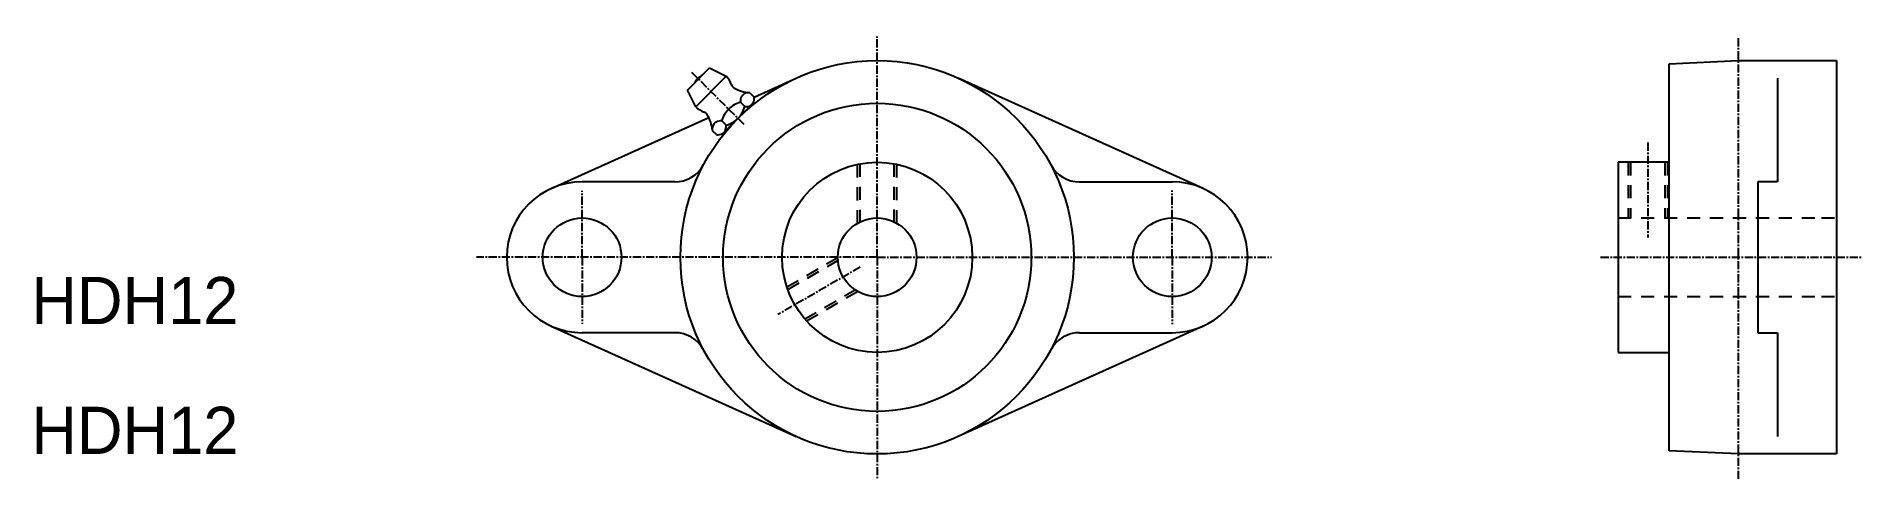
# Model space of a CAD drawing. Extents: x 106 to 384, y 84 to 152.
import ezdxf
from ezdxf.enums import TextEntityAlignment as Align

# ---------------------------------------------------------------- set-up
doc = ezdxf.new("R2010")
doc.units = 0
doc.linetypes.add('CENTER', pattern=[2, 1.25, -0.25, 0.25, -0.25])
doc.linetypes.add('DASHED', pattern=[3.5, 2, -1.5])
doc.layers.get('0').update_dxf_attribs({"linetype": 'CONTINUOUS'})
doc.layers.add('CENTER', color=1, linetype='CENTER')

msp = doc.modelspace()

# ---------------------------------------------------------------- linework, layer by layer
for p, q in [((354.67, 147.45), (365.17, 147.95)), ((365.17, 147.95), (380.17, 147.95)), ((380.17, 147.95), (380.17, 87.95)), ((215.1, 142.4), (221.53, 145.29)), ((283.59, 128.43), (246.2, 145.29)), ((354.67, 88.45), (354.67, 147.45)), ((371.17, 145.29), (371.17, 129.45)), ((184.14, 128.43), (208.2, 139.28)), ((346.87, 132.45), (346.87, 103.45)), ((354.67, 132.45), (346.87, 132.45)), ((203.01, 129.45), (188.87, 129.45)), ((264.72, 129.45), (278.87, 129.45)), ((368.17, 129.45), (368.17, 106.45)), ((371.17, 129.45), (368.17, 129.45)), ((184.14, 107.46), (221.53, 90.6)), ((203.01, 106.45), (188.87, 106.45)), ((283.59, 107.46), (246.2, 90.6)), ((264.72, 106.45), (278.87, 106.45)), ((368.17, 106.45), (371.17, 106.45)), ((371.17, 106.45), (371.17, 90.6)), ((346.87, 103.45), (354.67, 103.45)), ((365.17, 87.95), (354.67, 88.45)), ((380.17, 87.95), (365.17, 87.95))]:
    msp.add_line(p, q)
at = {"linetype": 'CONTINUOUS'}
for p, q in [((204.92, 143.44), (208.31, 146.84)), ((206.2, 140.9), (210.85, 145.57)), ((208.31, 146.84), (210.85, 145.57)), ((206.2, 140.9), (204.92, 143.44)), ((214.45, 143.05), (215.12, 142.38)), ((210.3, 136.8), (214.96, 141.48)), ((213.02, 141.62), (213.69, 140.95)), ((208.73, 137.31), (209.4, 136.65)), ((210.16, 138.75), (210.83, 138.08)), ((212.63, 139.14), (212.63, 139.14))]:
    msp.add_line(p, q, dxfattribs=at)
at = {"color": 3, "linetype": 'DASHED'}
for p, q in [((230.84, 132.13), (230.84, 123.13)), ((231.24, 132.21), (231.24, 123.34)), ((236.43, 132.22), (236.43, 123.37)), ((236.84, 132.14), (236.84, 123.16)), ((348.37, 132.45), (348.37, 123.95)), ((348.77, 132.45), (348.77, 123.95)), ((353.96, 132.45), (353.96, 123.95)), ((354.37, 132.45), (354.37, 123.95)), ((346.87, 123.95), (377.87, 123.95)), ((377.87, 123.95), (380.17, 123.95)), ((220.09, 113.43), (227.87, 117.92)), ((220.22, 113.03), (227.89, 117.46)), ((222.83, 108.55), (230.5, 112.98)), ((223.1, 108.24), (230.89, 112.74)), ((346.87, 111.95), (377.87, 111.95)), ((377.87, 111.95), (380.17, 111.95))]:
    msp.add_line(p, q, dxfattribs=at)
for centre, radius in [((233.87, 117.95), 30), ((233.87, 117.95), 23.5), ((233.87, 117.95), 14.5), ((188.87, 117.95), 6), ((233.87, 117.95), 6), ((278.87, 117.95), 6)]:
    msp.add_circle(centre, radius)
at = {"linetype": 'CONTINUOUS'}
for centre, radius, start, end in [((208.8, 142.96), 3.2, 119.7229, 150.4805), ((208.52, 143.24), 3.3, 18.051, 45.1017), ((212.42, 144.51), 0.8, 198.0321, 240.3343), ((215, 149.02), 6, 240.3334, 264.7642), ((214.49, 141.78), 1.48, 151.6926, 186.2298), ((214.14, 141.93), 1.1, 120.1431, 150.0603), ((214.29, 141.58), 1.48, 83.9736, 118.5108), ((213.65, 142.22), 1.48, 331.6926, 6.23), ((208.52, 143.24), 3.3, 225.1017, 252.1524), ((207.27, 139.33), 0.8, 29.8691, 72.1713), ((202.76, 136.74), 6, 5.4392, 29.87), ((215.37, 137.14), 5.45, 151.6826, 162.8274), ((214.08, 137.7), 4.04, 120.1518, 150.0516), ((209.77, 141.99), 4.04, 300.1518, 330.0516), ((214.65, 136.41), 5.44, 107.3718, 118.5208), ((208.48, 142.56), 5.45, 331.6826, 342.8316), ((213.84, 142.42), 1.48, 263.9843, 298.5108), ((214, 142.07), 1.1, 300.1431, 330.0603), ((210.2, 137.47), 1.48, 151.6926, 186.2298), ((209.85, 137.63), 1.1, 120.1431, 150.0603), ((210.01, 137.27), 1.48, 83.9736, 118.5108), ((209.56, 138.12), 1.48, 263.9843, 298.5108), ((209.71, 137.77), 1.1, 300.1431, 330.0603), ((209.36, 137.92), 1.48, 331.6926, 6.23), ((209.2, 143.28), 5.44, 287.3761, 298.5208)]:
    msp.add_arc(centre, radius, start, end, dxfattribs=at)
for centre, radius, start, end in [((203.01, 134.43), 4.98, 270, 331.8926), ((264.72, 134.43), 4.98, 208.1074, 270), ((188.87, 117.95), 11.5, 90, 270), ((278.87, 117.95), 11.5, 270, 90), ((203.01, 101.47), 4.98, 28.1074, 90), ((264.72, 101.47), 4.98, 90, 151.8926)]:
    msp.add_arc(centre, radius, start, end)
at = {"layer": 'CENTER', "color": 1, "linetype": 'CENTER'}
for p, q in [((233.87, 117.95), (233.87, 151.63)), ((365.17, 151.38), (365.17, 84.05)), ((213.56, 138.22), (205.63, 146.12)), ((351.37, 135.45), (351.37, 120.95)), ((188.87, 117.95), (188.87, 128.11)), ((278.87, 117.95), (278.87, 128.14)), ((233.87, 117.95), (172.76, 117.95)), ((188.87, 117.95), (188.87, 107.79)), ((233.87, 117.95), (294, 117.95)), ((233.87, 117.95), (233.87, 84.27)), ((278.87, 117.95), (278.87, 107.76)), ((344.18, 117.95), (384.13, 117.95)), ((231.27, 116.45), (218.71, 109.2))]:
    msp.add_line(p, q, dxfattribs=at)

# ---------------------------------------------------------------- texts
for p in [(120.67, 107.75), (120.67, 87.95)]:
    msp.add_text('HDH12', height=7.2).set_placement(p, align=Align.CENTER)

doc.saveas('drawing.dxf')
